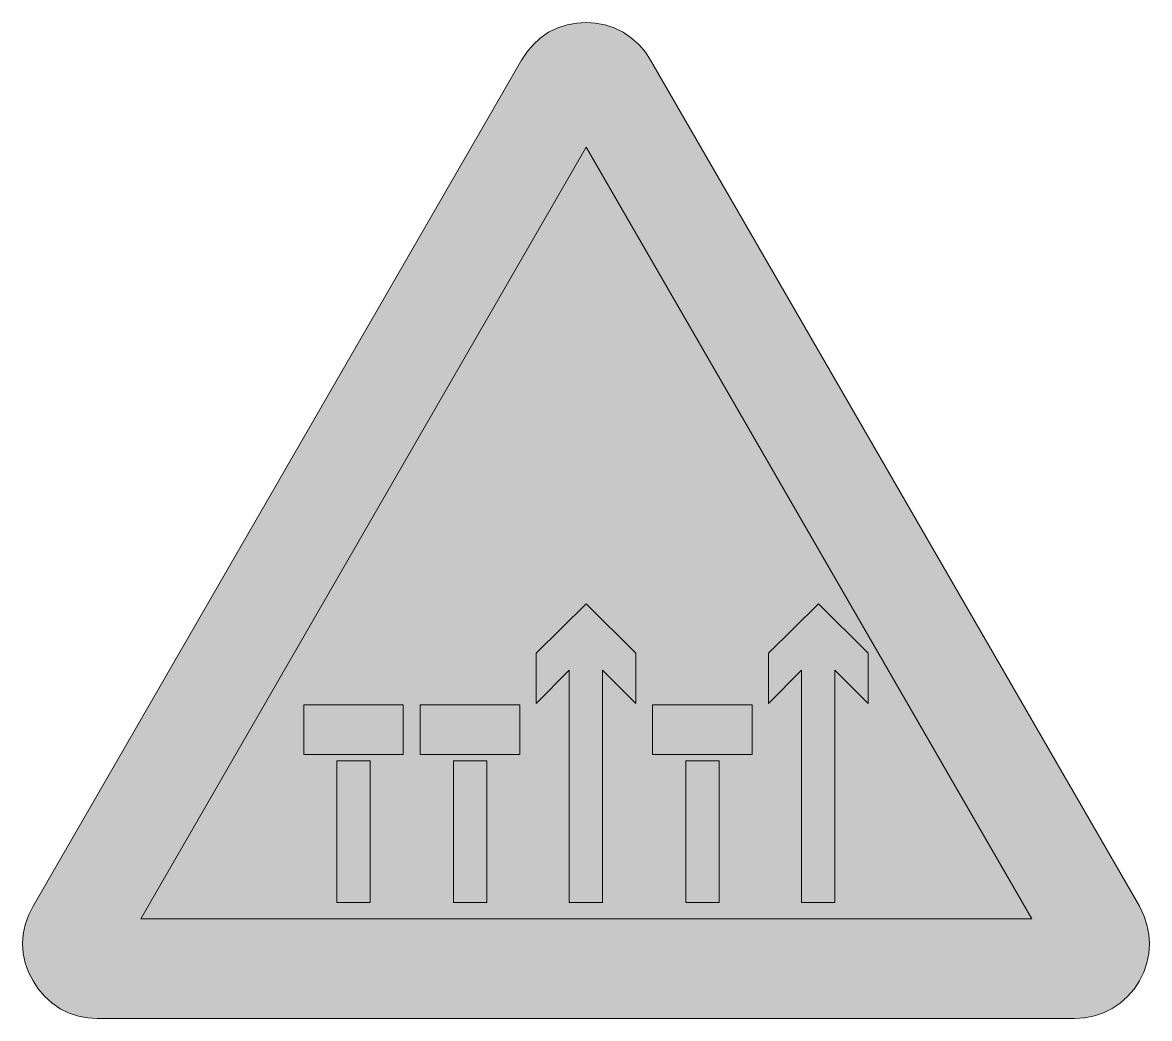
# Model space of a CAD drawing. Header units: metres. Extents: x 147 to 422, y 13 to 256.
import ezdxf

# ---------------------------------------------------------------- set-up
doc = ezdxf.new("R2010")
doc.units = ezdxf.units.M
for name, color, linetype, true_color in [('FILL_BLACK_000000', 7, 'Continuous', 0x000000), ('FILL_RED_FF0000', 7, 'Continuous', 0xff0000), ('FILL_WHITE_FFFFFF', 7, 'Continuous', 0xffffff)]:
    doc.layers.add(name, color=color, linetype=linetype, true_color=true_color)

msp = doc.modelspace()

# ---------------------------------------------------------------- hatches: boundary and pattern name
at = {"layer": 'FILL_BLACK_000000', "true_color": 0x000000}
h = msp.add_hatch(color=7, dxfattribs=at)
h.dxf.hatch_style = 1
h.paths.add_polyline_path([(296.82, 101.88), (296.82, 89.64), (288.72, 97.74), (288.72, 41.04), (280.62, 41.04), (280.62, 97.74), (272.52, 89.64), (272.52, 101.88), (284.76, 113.94), (296.82, 101.88)])
h = msp.add_hatch(color=7, dxfattribs=at)
h.dxf.hatch_style = 1
h.paths.add_polyline_path([(353.52, 101.88), (353.52, 89.64), (345.42, 97.74), (345.42, 41.04), (337.32, 41.04), (337.32, 97.74), (329.22, 89.64), (329.22, 101.88), (341.46, 113.94), (353.52, 101.88)])
h = msp.add_hatch(color=7, dxfattribs=at)
h.dxf.hatch_style = 1
h.paths.add_polyline_path([(232.02, 75.6), (232.02, 41.04), (223.92, 41.04), (223.92, 75.6), (232.02, 75.6)])
h = msp.add_hatch(color=7, dxfattribs=at)
h.dxf.hatch_style = 1
h.paths.add_polyline_path([(260.46, 75.6), (260.46, 41.04), (252.36, 41.04), (252.36, 75.6), (260.46, 75.6)])
h = msp.add_hatch(color=7, dxfattribs=at)
h.dxf.hatch_style = 1
h.paths.add_polyline_path([(317.16, 75.6), (317.16, 41.04), (309.06, 41.04), (309.06, 75.6), (317.16, 75.6)])
at = {"layer": 'FILL_RED_FF0000', "true_color": 0xff0000}
h = msp.add_hatch(color=7, dxfattribs=at)
h.dxf.hatch_style = 1
h.paths.add_polyline_path([(420.82, 37.93), (421.58, 35.65), (422.04, 33.33), (422.19, 30.98), (422.04, 28.65), (421.58, 26.34), (420.82, 24.11), (419.76, 21.96), (418.42, 19.91), (416.85, 18.1), (415.08, 16.52), (413.12, 15.21), (411, 14.17), (408.75, 13.4), (406.38, 12.94), (403.92, 12.78), (165.42, 12.78), (163.13, 12.92), (160.85, 13.34), (158.61, 14.07), (156.42, 15.12), (154.37, 16.57), (152.55, 18.2), (151, 20.01), (149.76, 21.96), (148.64, 24.11), (147.84, 26.34), (147.36, 28.65), (147.2, 30.98), (147.36, 33.33), (147.84, 35.65), (148.64, 37.93), (149.76, 40.14), (268.92, 246.6), (270.24, 248.55), (271.78, 250.36), (273.55, 251.99), (275.58, 253.44), (277.8, 254.49), (280.1, 255.22), (282.44, 255.64), (284.76, 255.78), (287.05, 255.64), (289.33, 255.22), (291.57, 254.49), (293.76, 253.44), (295.81, 251.99), (297.63, 250.36), (299.18, 248.55), (300.42, 246.6), (419.76, 40.14), (420.82, 37.93)])
h = msp.add_hatch(color=7, dxfattribs=at)
h.dxf.hatch_style = 1
h.paths.add_polyline_path([(240.12, 89.28), (240.12, 77.22), (215.82, 77.22), (215.82, 89.28), (240.12, 89.28)])
h = msp.add_hatch(color=7, dxfattribs=at)
h.dxf.hatch_style = 1
h.paths.add_polyline_path([(268.56, 89.28), (268.56, 77.22), (244.26, 77.22), (244.26, 89.28), (268.56, 89.28)])
h = msp.add_hatch(color=7, dxfattribs=at)
h.dxf.hatch_style = 1
h.paths.add_polyline_path([(325.26, 89.28), (325.26, 77.22), (300.96, 77.22), (300.96, 89.28), (325.26, 89.28)])
at = {"layer": 'FILL_WHITE_FFFFFF', "true_color": 0xffffff}
h = msp.add_hatch(color=7, dxfattribs=at)
h.dxf.hatch_style = 1
h.paths.add_polyline_path([(176.04, 37.08), (284.76, 225.36), (393.48, 37.08), (176.04, 37.08)])

# ---------------------------------------------------------------- linework, layer by layer
at = {"layer": 'FILL_BLACK_000000', "lineweight": 0, "true_color": 0x000000}
for points in [[(296.82, 101.88), (296.82, 89.64), (288.72, 97.74), (288.72, 41.04), (280.62, 41.04), (280.62, 97.74), (272.52, 89.64), (272.52, 101.88), (284.76, 113.94)], [(353.52, 101.88), (353.52, 89.64), (345.42, 97.74), (345.42, 41.04), (337.32, 41.04), (337.32, 97.74), (329.22, 89.64), (329.22, 101.88), (341.46, 113.94)], [(232.02, 75.6), (232.02, 41.04), (223.92, 41.04), (223.92, 75.6)], [(260.46, 75.6), (260.46, 41.04), (252.36, 41.04), (252.36, 75.6)], [(317.16, 75.6), (317.16, 41.04), (309.06, 41.04), (309.06, 75.6)]]:
    msp.add_lwpolyline(points, close=True, dxfattribs=at)
at = {"layer": 'FILL_RED_FF0000', "lineweight": 0, "true_color": 0xff0000}
for points in [[(420.82, 37.93), (421.58, 35.65), (422.04, 33.33), (422.19, 30.98), (422.04, 28.65), (421.58, 26.34), (420.82, 24.11), (419.76, 21.96), (418.42, 19.91), (416.85, 18.1), (415.08, 16.52), (413.12, 15.21), (411, 14.17), (408.75, 13.4), (406.38, 12.94), (403.92, 12.78), (165.42, 12.78), (163.13, 12.92), (160.85, 13.34), (158.61, 14.07), (156.42, 15.12), (154.37, 16.57), (152.55, 18.2), (151, 20.01), (149.76, 21.96), (148.64, 24.11), (147.84, 26.34), (147.36, 28.65), (147.2, 30.98), (147.36, 33.33), (147.84, 35.65), (148.64, 37.93), (149.76, 40.14), (268.92, 246.6), (270.24, 248.55), (271.78, 250.36), (273.55, 251.99), (275.58, 253.44), (277.8, 254.49), (280.1, 255.22), (282.44, 255.64), (284.76, 255.78), (287.05, 255.64), (289.33, 255.22), (291.57, 254.49), (293.76, 253.44), (295.81, 251.99), (297.63, 250.36), (299.18, 248.55), (300.42, 246.6), (419.76, 40.14)], [(240.12, 89.28), (240.12, 77.22), (215.82, 77.22), (215.82, 89.28)], [(268.56, 89.28), (268.56, 77.22), (244.26, 77.22), (244.26, 89.28)], [(325.26, 89.28), (325.26, 77.22), (300.96, 77.22), (300.96, 89.28)]]:
    msp.add_lwpolyline(points, close=True, dxfattribs=at)
at = {"layer": 'FILL_WHITE_FFFFFF', "lineweight": 0, "true_color": 0xff0000}
msp.add_lwpolyline([(176.04, 37.08), (284.76, 225.36), (393.48, 37.08)], close=True, dxfattribs=at)

doc.saveas('drawing.dxf')
